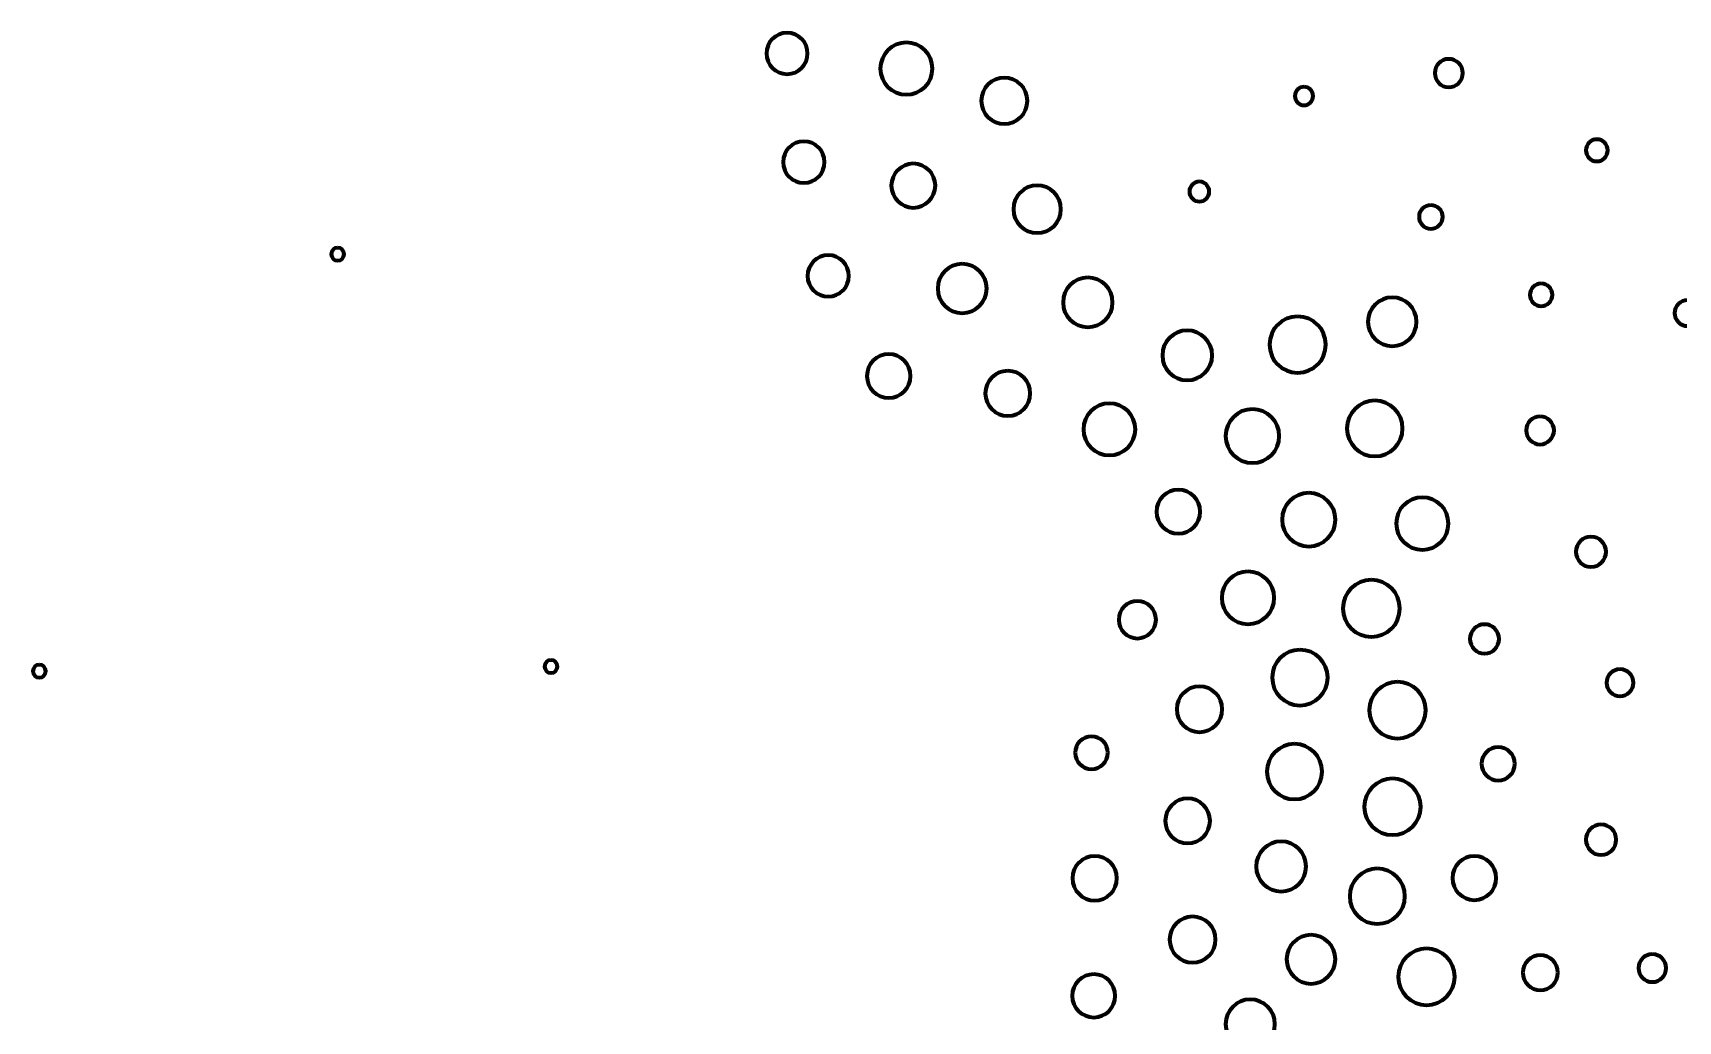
# Model space of a CAD drawing. Header units: inches. Extents: x 1318 to 1675, y 1362 to 1634.
# Drawn here: x 1388.3 to 1471, y 1448.6 to 1498.3 of the extents above; entities that cross this region are included whole.
import ezdxf

# ---------------------------------------------------------------- set-up
doc = ezdxf.new("R2010")
doc.units = ezdxf.units.IN
doc.header["$MEASUREMENT"] = 0
doc.layers.add('svg2985', color=7, linetype='Continuous')

# ---------------------------------------------------------------- blocks, each defined once
blk = doc.blocks.new('block 4')
at = {"layer": 'svg2985', "color": 7, "lineweight": 70}
for points in [[(1426.181, 1498.262), (1426.753, 1498.262), (1427.216, 1497.799), (1427.216, 1497.227), (1427.216, 1496.656), (1426.753, 1496.192), (1426.181, 1496.192), (1425.609, 1496.192), (1425.146, 1496.656), (1425.146, 1497.227), (1425.146, 1497.799), (1425.609, 1498.262), (1426.181, 1498.262)], [(1432.179, 1497.779), (1432.903, 1497.779), (1433.49, 1497.192), (1433.49, 1496.467), (1433.49, 1495.744), (1432.903, 1495.157), (1432.179, 1495.157), (1431.455, 1495.157), (1430.868, 1495.744), (1430.868, 1496.467), (1430.868, 1497.192), (1431.455, 1497.779), (1432.179, 1497.779)], [(1459.446, 1496.948), (1459.835, 1496.948), (1460.151, 1496.632), (1460.151, 1496.242), (1460.151, 1495.852), (1459.835, 1495.536), (1459.446, 1495.536), (1459.056, 1495.536), (1458.74, 1495.852), (1458.74, 1496.242), (1458.74, 1496.632), (1459.056, 1496.948), (1459.446, 1496.948)], [(1437.103, 1496.009), (1437.744, 1496.009), (1438.264, 1495.489), (1438.264, 1494.848), (1438.264, 1494.207), (1437.744, 1493.687), (1437.103, 1493.687), (1436.462, 1493.687), (1435.942, 1494.207), (1435.942, 1494.848), (1435.942, 1495.489), (1436.462, 1496.009), (1437.103, 1496.009)], [(1452.169, 1495.546), (1452.423, 1495.546), (1452.628, 1495.341), (1452.628, 1495.087), (1452.628, 1494.834), (1452.423, 1494.628), (1452.169, 1494.628), (1451.916, 1494.628), (1451.711, 1494.834), (1451.711, 1495.087), (1451.711, 1495.341), (1451.916, 1495.546), (1452.169, 1495.546)], [(1466.89, 1492.91), (1467.194, 1492.91), (1467.441, 1492.663), (1467.441, 1492.36), (1467.441, 1492.055), (1467.194, 1491.808), (1466.89, 1491.808), (1466.586, 1491.808), (1466.339, 1492.055), (1466.339, 1492.36), (1466.339, 1492.663), (1466.586, 1492.91), (1466.89, 1492.91)], [(1427.023, 1492.809), (1427.6, 1492.809), (1428.068, 1492.342), (1428.068, 1491.765), (1428.068, 1491.188), (1427.6, 1490.72), (1427.023, 1490.72), (1426.446, 1490.72), (1425.978, 1491.188), (1425.978, 1491.765), (1425.978, 1492.342), (1426.446, 1492.809), (1427.023, 1492.809)], [(1432.528, 1491.691), (1433.14, 1491.691), (1433.636, 1491.195), (1433.636, 1490.583), (1433.636, 1489.971), (1433.14, 1489.475), (1432.528, 1489.475), (1431.917, 1489.475), (1431.421, 1489.971), (1431.421, 1490.583), (1431.421, 1491.195), (1431.917, 1491.691), (1432.528, 1491.691)], [(1438.756, 1490.593), (1439.416, 1490.593), (1439.951, 1490.058), (1439.951, 1489.398), (1439.951, 1488.738), (1439.416, 1488.203), (1438.756, 1488.203), (1438.097, 1488.203), (1437.562, 1488.738), (1437.562, 1489.398), (1437.562, 1490.058), (1438.097, 1490.593), (1438.756, 1490.593)], [(1446.908, 1490.783), (1447.183, 1490.783), (1447.405, 1490.56), (1447.405, 1490.285), (1447.405, 1490.011), (1447.183, 1489.788), (1446.908, 1489.788), (1446.633, 1489.788), (1446.41, 1490.011), (1446.41, 1490.285), (1446.41, 1490.56), (1446.633, 1490.783), (1446.908, 1490.783)], [(1458.547, 1489.605), (1458.875, 1489.605), (1459.142, 1489.339), (1459.142, 1489.01), (1459.142, 1488.682), (1458.875, 1488.416), (1458.547, 1488.416), (1458.219, 1488.416), (1457.953, 1488.682), (1457.953, 1489.01), (1457.953, 1489.339), (1458.219, 1489.605), (1458.547, 1489.605)], [(1403.588, 1487.461), (1403.766, 1487.461), (1403.911, 1487.317), (1403.911, 1487.138), (1403.911, 1486.96), (1403.766, 1486.815), (1403.588, 1486.815), (1403.409, 1486.815), (1403.265, 1486.96), (1403.265, 1487.138), (1403.265, 1487.317), (1403.409, 1487.461), (1403.588, 1487.461)], [(1428.248, 1487.085), (1428.822, 1487.085), (1429.288, 1486.619), (1429.288, 1486.045), (1429.288, 1485.471), (1428.822, 1485.005), (1428.248, 1485.005), (1427.674, 1485.005), (1427.208, 1485.471), (1427.208, 1486.045), (1427.208, 1486.619), (1427.674, 1487.085), (1428.248, 1487.085)], [(1434.985, 1486.646), (1435.666, 1486.646), (1436.219, 1486.094), (1436.219, 1485.413), (1436.219, 1484.731), (1435.666, 1484.179), (1434.985, 1484.179), (1434.304, 1484.179), (1433.752, 1484.731), (1433.752, 1485.413), (1433.752, 1486.094), (1434.304, 1486.646), (1434.985, 1486.646)], [(1441.3, 1485.964), (1441.99, 1485.964), (1442.549, 1485.406), (1442.549, 1484.716), (1442.549, 1484.027), (1441.99, 1483.468), (1441.3, 1483.468), (1440.611, 1483.468), (1440.053, 1484.027), (1440.053, 1484.716), (1440.053, 1485.406), (1440.611, 1485.964), (1441.3, 1485.964)], [(1464.093, 1485.66), (1464.405, 1485.66), (1464.658, 1485.407), (1464.658, 1485.095), (1464.658, 1484.782), (1464.405, 1484.529), (1464.093, 1484.529), (1463.78, 1484.529), (1463.527, 1484.782), (1463.527, 1485.095), (1463.527, 1485.407), (1463.78, 1485.66), (1464.093, 1485.66)], [(1456.604, 1484.962), (1457.28, 1484.962), (1457.828, 1484.413), (1457.828, 1483.738), (1457.828, 1483.062), (1457.28, 1482.514), (1456.604, 1482.514), (1455.928, 1482.514), (1455.381, 1483.062), (1455.381, 1483.738), (1455.381, 1484.413), (1455.928, 1484.962), (1456.604, 1484.962)], [(1471.446, 1484.824), (1471.803, 1484.824), (1472.093, 1484.534), (1472.093, 1484.177), (1472.093, 1483.819), (1471.803, 1483.529), (1471.446, 1483.529), (1471.088, 1483.529), (1470.798, 1483.819), (1470.798, 1484.177), (1470.798, 1484.534), (1471.088, 1484.824), (1471.446, 1484.824)], [(1451.85, 1484.007), (1452.633, 1484.007), (1453.268, 1483.372), (1453.268, 1482.589), (1453.268, 1481.806), (1452.633, 1481.171), (1451.85, 1481.171), (1451.067, 1481.171), (1450.433, 1481.806), (1450.433, 1482.589), (1450.433, 1483.372), (1451.067, 1484.007), (1451.85, 1484.007)], [(1446.301, 1483.304), (1446.993, 1483.304), (1447.554, 1482.743), (1447.554, 1482.051), (1447.554, 1481.359), (1446.993, 1480.798), (1446.301, 1480.798), (1445.609, 1480.798), (1445.048, 1481.359), (1445.048, 1482.051), (1445.048, 1482.743), (1445.609, 1483.304), (1446.301, 1483.304)], [(1431.294, 1482.108), (1431.9, 1482.108), (1432.391, 1481.617), (1432.391, 1481.01), (1432.391, 1480.404), (1431.9, 1479.912), (1431.294, 1479.912), (1430.687, 1479.912), (1430.196, 1480.404), (1430.196, 1481.01), (1430.196, 1481.617), (1430.687, 1482.108), (1431.294, 1482.108)], [(1437.278, 1481.27), (1437.903, 1481.27), (1438.41, 1480.763), (1438.41, 1480.138), (1438.41, 1479.513), (1437.903, 1479.006), (1437.278, 1479.006), (1436.653, 1479.006), (1436.146, 1479.513), (1436.146, 1480.138), (1436.146, 1480.763), (1436.653, 1481.27), (1437.278, 1481.27)], [(1455.728, 1479.775), (1456.5, 1479.775), (1457.126, 1479.148), (1457.126, 1478.376), (1457.126, 1477.604), (1456.5, 1476.978), (1455.728, 1476.978), (1454.956, 1476.978), (1454.33, 1477.604), (1454.33, 1478.376), (1454.33, 1479.148), (1454.956, 1479.775), (1455.728, 1479.775)], [(1442.384, 1479.637), (1443.106, 1479.637), (1443.691, 1479.053), (1443.691, 1478.331), (1443.691, 1477.61), (1443.106, 1477.025), (1442.384, 1477.025), (1441.663, 1477.025), (1441.078, 1477.61), (1441.078, 1478.331), (1441.078, 1479.053), (1441.663, 1479.637), (1442.384, 1479.637)], [(1449.576, 1479.345), (1450.321, 1479.345), (1450.925, 1478.74), (1450.925, 1477.995), (1450.925, 1477.249), (1450.321, 1476.645), (1449.576, 1476.645), (1448.83, 1476.645), (1448.226, 1477.249), (1448.226, 1477.995), (1448.226, 1478.74), (1448.83, 1479.345), (1449.576, 1479.345)], [(1464.038, 1478.977), (1464.425, 1478.977), (1464.739, 1478.663), (1464.739, 1478.276), (1464.739, 1477.889), (1464.425, 1477.575), (1464.038, 1477.575), (1463.651, 1477.575), (1463.337, 1477.889), (1463.337, 1478.276), (1463.337, 1478.663), (1463.651, 1478.977), (1464.038, 1478.977)], [(1445.849, 1475.288), (1446.456, 1475.288), (1446.947, 1474.796), (1446.947, 1474.19), (1446.947, 1473.584), (1446.456, 1473.092), (1445.849, 1473.092), (1445.243, 1473.092), (1444.751, 1473.584), (1444.751, 1474.19), (1444.751, 1474.796), (1445.243, 1475.288), (1445.849, 1475.288)], [(1452.407, 1475.134), (1453.15, 1475.134), (1453.752, 1474.533), (1453.752, 1473.79), (1453.752, 1473.047), (1453.15, 1472.445), (1452.407, 1472.445), (1451.665, 1472.445), (1451.063, 1473.047), (1451.063, 1473.79), (1451.063, 1474.533), (1451.665, 1475.134), (1452.407, 1475.134)], [(1458.118, 1474.907), (1458.844, 1474.907), (1459.433, 1474.318), (1459.433, 1473.591), (1459.433, 1472.864), (1458.844, 1472.275), (1458.118, 1472.275), (1457.391, 1472.275), (1456.802, 1472.864), (1456.802, 1473.591), (1456.802, 1474.318), (1457.391, 1474.907), (1458.118, 1474.907)], [(1466.595, 1472.934), (1467.014, 1472.934), (1467.354, 1472.594), (1467.354, 1472.175), (1467.354, 1471.756), (1467.014, 1471.416), (1466.595, 1471.416), (1466.175, 1471.416), (1465.836, 1471.756), (1465.836, 1472.175), (1465.836, 1472.594), (1466.175, 1472.934), (1466.595, 1472.934)], [(1449.352, 1471.179), (1450.081, 1471.179), (1450.673, 1470.588), (1450.673, 1469.859), (1450.673, 1469.129), (1450.081, 1468.538), (1449.352, 1468.538), (1448.623, 1468.538), (1448.032, 1469.129), (1448.032, 1469.859), (1448.032, 1470.588), (1448.623, 1471.179), (1449.352, 1471.179)], [(1455.556, 1470.76), (1456.347, 1470.76), (1456.988, 1470.119), (1456.988, 1469.328), (1456.988, 1468.537), (1456.347, 1467.896), (1455.556, 1467.896), (1454.765, 1467.896), (1454.124, 1468.537), (1454.124, 1469.328), (1454.124, 1470.119), (1454.765, 1470.76), (1455.556, 1470.76)], [(1443.792, 1469.7), (1444.31, 1469.7), (1444.73, 1469.28), (1444.73, 1468.762), (1444.73, 1468.244), (1444.31, 1467.824), (1443.792, 1467.824), (1443.274, 1467.824), (1442.854, 1468.244), (1442.854, 1468.762), (1442.854, 1469.28), (1443.274, 1469.7), (1443.792, 1469.7)], [(1461.244, 1468.527), (1461.65, 1468.527), (1461.979, 1468.198), (1461.979, 1467.793), (1461.979, 1467.387), (1461.65, 1467.058), (1461.244, 1467.058), (1460.838, 1467.058), (1460.509, 1467.387), (1460.509, 1467.793), (1460.509, 1468.198), (1460.838, 1468.527), (1461.244, 1468.527)], [(1388.59, 1466.495), (1388.768, 1466.495), (1388.913, 1466.35), (1388.913, 1466.171), (1388.913, 1465.993), (1388.768, 1465.848), (1388.59, 1465.848), (1388.411, 1465.848), (1388.267, 1465.993), (1388.267, 1466.171), (1388.267, 1466.35), (1388.411, 1466.495), (1388.59, 1466.495)], [(1414.312, 1466.732), (1414.491, 1466.732), (1414.635, 1466.587), (1414.635, 1466.409), (1414.635, 1466.23), (1414.491, 1466.085), (1414.312, 1466.085), (1414.133, 1466.085), (1413.989, 1466.23), (1413.989, 1466.409), (1413.989, 1466.587), (1414.133, 1466.732), (1414.312, 1466.732)], [(1451.963, 1467.249), (1452.735, 1467.249), (1453.362, 1466.623), (1453.362, 1465.85), (1453.362, 1465.078), (1452.735, 1464.452), (1451.963, 1464.452), (1451.191, 1464.452), (1450.565, 1465.078), (1450.565, 1465.85), (1450.565, 1466.623), (1451.191, 1467.249), (1451.963, 1467.249)], [(1456.87, 1465.633), (1457.656, 1465.633), (1458.292, 1464.997), (1458.292, 1464.211), (1458.292, 1463.425), (1457.656, 1462.788), (1456.87, 1462.788), (1456.085, 1462.788), (1455.448, 1463.425), (1455.448, 1464.211), (1455.448, 1464.997), (1456.085, 1465.633), (1456.87, 1465.633)], [(1468.053, 1466.268), (1468.427, 1466.268), (1468.73, 1465.965), (1468.73, 1465.592), (1468.73, 1465.218), (1468.427, 1464.915), (1468.053, 1464.915), (1467.68, 1464.915), (1467.377, 1465.218), (1467.377, 1465.592), (1467.377, 1465.965), (1467.68, 1466.268), (1468.053, 1466.268)], [(1446.914, 1465.405), (1447.547, 1465.405), (1448.06, 1464.892), (1448.06, 1464.259), (1448.06, 1463.626), (1447.547, 1463.113), (1446.914, 1463.113), (1446.281, 1463.113), (1445.767, 1463.626), (1445.767, 1464.259), (1445.767, 1464.892), (1446.281, 1465.405), (1446.914, 1465.405)], [(1441.487, 1462.893), (1441.941, 1462.893), (1442.309, 1462.525), (1442.309, 1462.071), (1442.309, 1461.617), (1441.941, 1461.249), (1441.487, 1461.249), (1441.033, 1461.249), (1440.665, 1461.617), (1440.665, 1462.071), (1440.665, 1462.525), (1441.033, 1462.893), (1441.487, 1462.893)], [(1451.69, 1462.512), (1452.457, 1462.512), (1453.079, 1461.89), (1453.079, 1461.124), (1453.079, 1460.357), (1452.457, 1459.735), (1451.69, 1459.735), (1450.923, 1459.735), (1450.302, 1460.357), (1450.302, 1461.124), (1450.302, 1461.89), (1450.923, 1462.512), (1451.69, 1462.512)], [(1461.933, 1462.354), (1462.395, 1462.354), (1462.769, 1461.98), (1462.769, 1461.518), (1462.769, 1461.056), (1462.395, 1460.681), (1461.933, 1460.681), (1461.471, 1460.681), (1461.096, 1461.056), (1461.096, 1461.518), (1461.096, 1461.98), (1461.471, 1462.354), (1461.933, 1462.354)], [(1456.617, 1460.773), (1457.399, 1460.773), (1458.034, 1460.138), (1458.034, 1459.356), (1458.034, 1458.573), (1457.399, 1457.938), (1456.617, 1457.938), (1455.834, 1457.938), (1455.199, 1458.573), (1455.199, 1459.356), (1455.199, 1460.138), (1455.834, 1460.773), (1456.617, 1460.773)], [(1446.319, 1459.773), (1446.941, 1459.773), (1447.446, 1459.268), (1447.446, 1458.646), (1447.446, 1458.023), (1446.941, 1457.519), (1446.319, 1457.519), (1445.696, 1457.519), (1445.192, 1458.023), (1445.192, 1458.646), (1445.192, 1459.268), (1445.696, 1459.773), (1446.319, 1459.773)], [(1467.104, 1458.465), (1467.525, 1458.465), (1467.867, 1458.123), (1467.867, 1457.701), (1467.867, 1457.279), (1467.525, 1456.937), (1467.104, 1456.937), (1466.682, 1456.937), (1466.34, 1457.279), (1466.34, 1457.701), (1466.34, 1458.123), (1466.682, 1458.465), (1467.104, 1458.465)], [(1451.019, 1457.612), (1451.714, 1457.612), (1452.277, 1457.049), (1452.277, 1456.355), (1452.277, 1455.66), (1451.714, 1455.097), (1451.019, 1455.097), (1450.325, 1455.097), (1449.762, 1455.66), (1449.762, 1456.355), (1449.762, 1457.049), (1450.325, 1457.612), (1451.019, 1457.612)], [(1441.649, 1456.88), (1442.266, 1456.88), (1442.766, 1456.379), (1442.766, 1455.762), (1442.766, 1455.145), (1442.266, 1454.645), (1441.649, 1454.645), (1441.032, 1454.645), (1440.532, 1455.145), (1440.532, 1455.762), (1440.532, 1456.379), (1441.032, 1456.88), (1441.649, 1456.88)], [(1460.731, 1456.874), (1461.34, 1456.874), (1461.834, 1456.38), (1461.834, 1455.771), (1461.834, 1455.162), (1461.34, 1454.668), (1460.731, 1454.668), (1460.122, 1454.668), (1459.628, 1455.162), (1459.628, 1455.771), (1459.628, 1456.38), (1460.122, 1456.874), (1460.731, 1456.874)], [(1455.854, 1456.245), (1456.62, 1456.245), (1457.242, 1455.624), (1457.242, 1454.857), (1457.242, 1454.09), (1456.62, 1453.469), (1455.854, 1453.469), (1455.087, 1453.469), (1454.465, 1454.09), (1454.465, 1454.857), (1454.465, 1455.624), (1455.087, 1456.245), (1455.854, 1456.245)], [(1446.569, 1453.837), (1447.208, 1453.837), (1447.726, 1453.319), (1447.726, 1452.681), (1447.726, 1452.042), (1447.208, 1451.525), (1446.569, 1451.525), (1445.931, 1451.525), (1445.413, 1452.042), (1445.413, 1452.681), (1445.413, 1453.319), (1445.931, 1453.837), (1446.569, 1453.837)], [(1452.519, 1452.917), (1453.197, 1452.917), (1453.748, 1452.366), (1453.748, 1451.688), (1453.748, 1451.009), (1453.197, 1450.459), (1452.519, 1450.459), (1451.84, 1450.459), (1451.29, 1451.009), (1451.29, 1451.688), (1451.29, 1452.366), (1451.84, 1452.917), (1452.519, 1452.917)], [(1458.329, 1452.23), (1459.114, 1452.23), (1459.751, 1451.594), (1459.751, 1450.808), (1459.751, 1450.022), (1459.114, 1449.386), (1458.329, 1449.386), (1457.543, 1449.386), (1456.906, 1450.022), (1456.906, 1450.808), (1456.906, 1451.594), (1457.543, 1452.23), (1458.329, 1452.23)], [(1464.054, 1451.896), (1464.54, 1451.896), (1464.934, 1451.501), (1464.934, 1451.016), (1464.934, 1450.529), (1464.54, 1450.135), (1464.054, 1450.135), (1463.568, 1450.135), (1463.174, 1450.529), (1463.174, 1451.016), (1463.174, 1451.501), (1463.568, 1451.896), (1464.054, 1451.896)], [(1469.678, 1451.941), (1470.063, 1451.941), (1470.374, 1451.629), (1470.374, 1451.245), (1470.374, 1450.86), (1470.063, 1450.548), (1469.678, 1450.548), (1469.294, 1450.548), (1468.982, 1450.86), (1468.982, 1451.245), (1468.982, 1451.629), (1469.294, 1451.941), (1469.678, 1451.941)], [(1441.599, 1450.936), (1442.198, 1450.936), (1442.683, 1450.451), (1442.683, 1449.853), (1442.683, 1449.254), (1442.198, 1448.769), (1441.599, 1448.769), (1441.001, 1448.769), (1440.516, 1449.254), (1440.516, 1449.853), (1440.516, 1450.451), (1441.001, 1450.936), (1441.599, 1450.936)], [(1449.467, 1449.67), (1450.154, 1449.67), (1450.71, 1449.113), (1450.71, 1448.427), (1450.71, 1447.74), (1450.154, 1447.183), (1449.467, 1447.183), (1448.78, 1447.183), (1448.224, 1447.74), (1448.224, 1448.427), (1448.224, 1449.113), (1448.78, 1449.67), (1449.467, 1449.67)]]:
    blk.add_open_spline(points, degree=3, knots=[0, 0, 0, 0, 1, 1, 1, 2, 2, 2, 3, 3, 3, 4, 4, 4, 4], dxfattribs=at)
blk = doc.blocks.new('block 3')
at = {"layer": 'svg2985'}
blk.add_blockref('block 4', (0, 0), dxfattribs=at)

msp = doc.modelspace()

# ---------------------------------------------------------------- block references
at = {"layer": 'svg2985'}
msp.add_blockref('block 3', (0, 0), dxfattribs=at)

doc.saveas('drawing.dxf')
